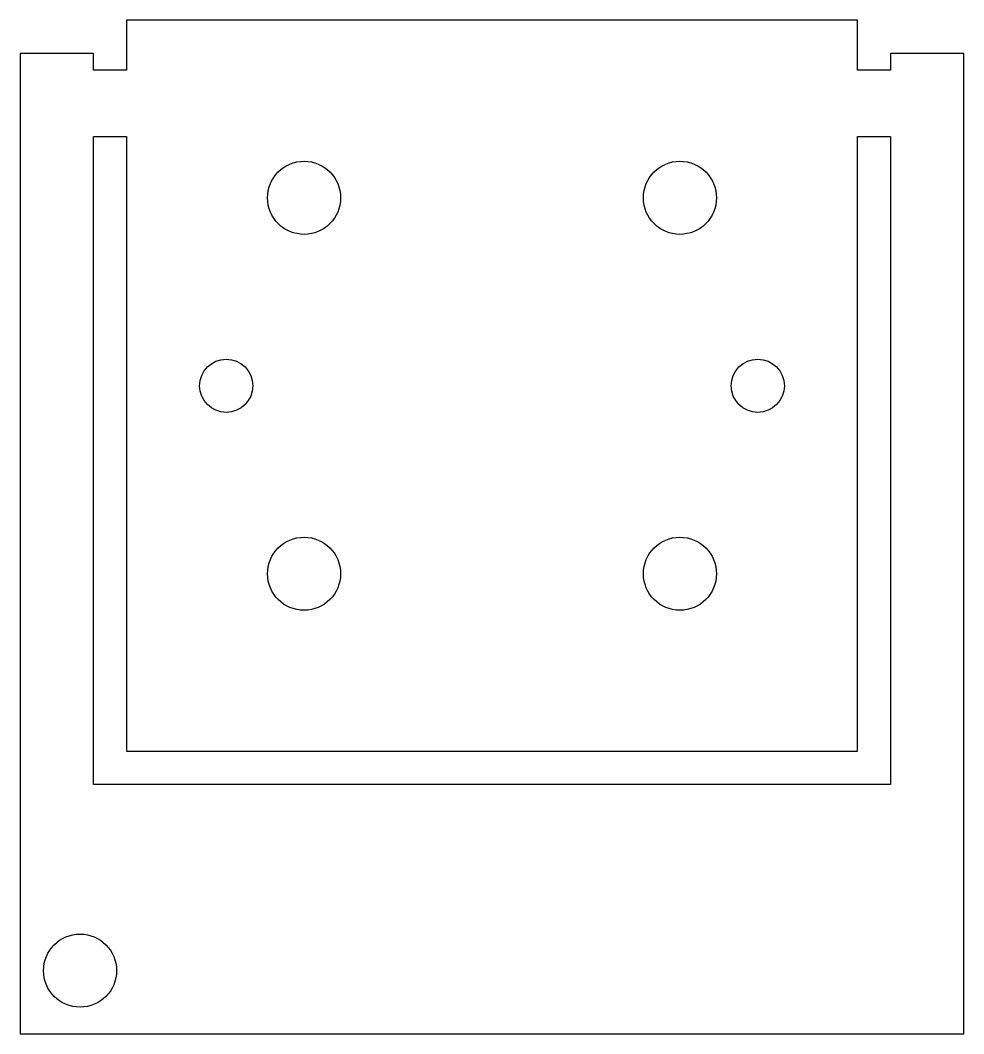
# Model space of a CAD drawing. Header units: millimetres. Extents: x -14.2 to 14.2, y -19.5 to 11.
import ezdxf

# ---------------------------------------------------------------- set-up
doc = ezdxf.new("R2010")
doc.units = ezdxf.units.MM

msp = doc.modelspace()

# ---------------------------------------------------------------- linework, layer by layer
for p, q in [((-11, 11), (-11, 9.5)), ((11, 11), (-11, 11)), ((11, 9.5), (11, 11)), ((-14.2, 9.995), (-14.2, -19.5)), ((-12, 9.995), (-14.2, 9.995)), ((-12, 9.5), (-12, 9.995)), ((14.2, 9.995), (12, 9.995)), ((12, 9.995), (12, 9.5)), ((14.2, -19.5), (14.2, 9.995)), ((-11, 9.5), (-12, 9.5)), ((12, 9.5), (11, 9.5)), ((-12, -12), (-12, 7.5)), ((-12, 7.5), (-11, 7.5)), ((-11, 7.5), (-11, -11)), ((11, 7.5), (12, 7.5)), ((11, -11), (11, 7.5)), ((12, 7.5), (12, -12)), ((-11, -11), (11, -11)), ((12, -12), (-12, -12)), ((-14.2, -19.5), (14.2, -19.5))]:
    msp.add_line(p, q)
for centre, radius in [((-5.657, 5.657), 1.1), ((5.657, 5.657), 1.1), ((-8, 0), 0.8), ((8, 0), 0.8), ((-5.657, -5.657), 1.1), ((5.657, -5.657), 1.1), ((-12.4, -17.6), 1.1)]:
    msp.add_circle(centre, radius)

doc.saveas('drawing.dxf')
